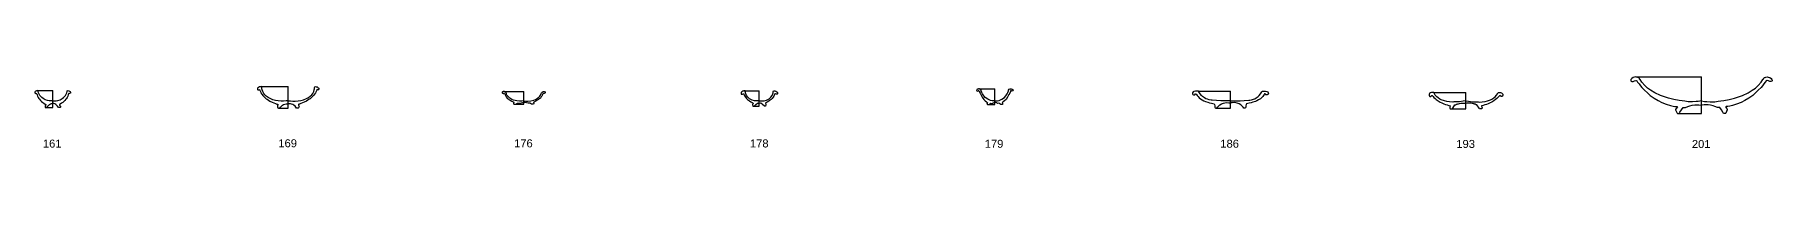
# Model space of a CAD drawing. Header units: millimetres. Extents: x -37 to 15549, y -101 to 116.
# Drawn here: x 7962 to 11650, y -101 to 51 of the extents above; entities that cross this region are included whole.
import ezdxf

# ---------------------------------------------------------------- set-up
doc = ezdxf.new("R2010")
doc.units = ezdxf.units.MM
doc.header["$MEASUREMENT"] = 0
doc.layers.add('escala', color=7, linetype='Continuous')
doc.layers.add('Sigla', color=253, linetype='Continuous')
doc.styles.get("Standard").update_dxf_attribs({"font": 'Arial.ttf'})

msp = doc.modelspace()

# ---------------------------------------------------------------- linework, layer by layer
at = {"layer": 'escala', "color": 7}
for p, q in [((11360.6, 51.1), (11500, 51.1)), ((11500, -27), (11500, 51.1)), ((7967.3, 21.7), (8000, 21.7)), ((8000, -14), (8000, 21.7)), ((8442.3, 30.5), (8500, 30.5)), ((8500, -15.7), (8500, 30.5)), ((8956.6, 20.1), (9000, 20.1)), ((9000, -7.1), (9000, 20.1)), ((9467.3, 21.3), (9500, 21.3)), ((9500, -11.7), (9500, 21.3)), ((9965.5, 25.5), (10000, 25.5)), ((10000, -7.9), (10000, 25.5)), ((10432.1, 20.9), (10500, 20.9)), ((10500, -15.6), (10500, 20.9)), ((10931.8, 17.6), (11000, 17.6)), ((11000, -17.3), (11000, 17.6)), ((7987.7, -14), (8000, -14)), ((8482.3, -15.7), (8500, -15.7)), ((8983.6, -7.1), (9000, -7.1)), ((9489.2, -11.7), (9500, -11.7)), ((9987.6, -7.9), (10000, -7.9)), ((10471.4, -15.6), (10500, -15.6)), ((10971, -17.3), (11000, -17.3)), ((11453, -27), (11500, -27))]:
    msp.add_line(p, q, dxfattribs=at)
for points in [[(11500, 0), (11493.3, -1.2), (11488.4, -1.7), (11481.2, -2), (11471.6, -1.8), (11464.7, -0.9), (11458.8, -0.1), (11452.5, 0.9), (11441.2, 3), (11430.1, 5.8), (11423.3, 7.8), (11412.9, 11.5), (11400.8, 17.3), (11392.1, 22.4), (11385.5, 27.2), (11379.6, 32.7), (11373.3, 40.1), (11369.8, 45.4), (11368.6, 46.1), (11368.4, 47.6), (11367.4, 48.6), (11365.9, 49.5), (11364.7, 49.7), (11363.7, 50.8), (11360.6, 51.1), (11358.1, 50.7), (11354.8, 49.9), (11351.9, 47.9), (11350.3, 45.5), (11349.8, 44.1), (11349.9, 42.5), (11350.9, 41.6), (11352.5, 41.4), (11354.8, 41.5), (11358, 42.3), (11360.6, 43), (11361.5, 43), (11362.6, 42.5), (11364.5, 39.8), (11367.6, 35.9), (11370.5, 32.3), (11373.6, 28.7), (11379.3, 22.4), (11385.1, 16.9), (11391.3, 11.5), (11399.3, 5.4), (11408, 0.4), (11415.7, -3.4), (11425.4, -7.1), (11434.1, -10), (11440.1, -11.2), (11443.8, -11.8), (11447.7, -12.2), (11448.8, -12.6), (11446.3, -16.3), (11445.2, -18.3), (11445.1, -18.9), (11448.2, -26.4), (11449, -27), (11453, -27), (11454.4, -24.4), (11457.4, -19.3), (11460.8, -14.4), (11466.2, -14.5), (11471.3, -11.8), (11475, -10.4), (11480.6, -9.1), (11485.7, -8.6), (11490, -8.6), (11494.5, -8.7), (11498.3, -9), (11500, -9.4)], [(11500, 0), (11506.7, -1.2), (11511.6, -1.7), (11518.8, -2), (11528.4, -1.8), (11535.3, -0.9), (11541.2, -0.1), (11547.5, 0.9), (11558.8, 3), (11569.9, 5.8), (11576.7, 7.8), (11587.1, 11.5), (11599.2, 17.3), (11607.9, 22.4), (11614.5, 27.2), (11620.4, 32.7), (11626.7, 40.1), (11630.2, 45.4), (11631.4, 46.1), (11631.6, 47.6), (11632.6, 48.6), (11634.1, 49.5), (11635.3, 49.7), (11636.3, 50.8), (11639.4, 51.1)], [(11639.4, 51.1), (11641.9, 50.7), (11645.2, 49.9), (11648.1, 47.9), (11649.7, 45.5), (11650.2, 44.1), (11650.1, 42.5), (11649.1, 41.6), (11647.5, 41.4), (11645.2, 41.5), (11642, 42.3), (11639.4, 43), (11638.5, 43), (11637.4, 42.5), (11635.5, 39.8), (11632.4, 35.9), (11629.5, 32.3), (11626.4, 28.7), (11620.7, 22.4), (11614.9, 16.9), (11608.7, 11.5), (11600.7, 5.4), (11592, 0.4), (11584.3, -3.4), (11574.6, -7.1), (11565.9, -10), (11559.9, -11.2), (11556.2, -11.8), (11552.3, -12.2), (11551.2, -12.6), (11553.7, -16.3), (11554.8, -18.3), (11554.9, -18.9), (11551.8, -26.4), (11551, -27), (11547, -27), (11545.6, -24.4), (11542.6, -19.3), (11539.2, -14.4), (11533.8, -14.5), (11528.7, -11.8), (11525, -10.4), (11519.4, -9.1), (11514.3, -8.6), (11510, -8.6), (11505.5, -8.7), (11501.7, -9), (11500, -9.4)], [(8000, 0), (7997, -0.2), (7992.4, 0), (7988.9, 0.7), (7984.1, 2.2), (7979.7, 4.7), (7977.1, 6.8), (7974.9, 9), (7973, 11.3), (7971.3, 14), (7970.1, 17.1), (7969.5, 19.7), (7968.9, 21.3), (7967.3, 21.7), (7965.9, 21.6), (7964, 20.9), (7962.7, 19.7), (7962, 18.5), (7961.9, 17.4), (7962.5, 16.5), (7963.2, 16.1), (7964.5, 15.8), (7966, 15.7), (7966.4, 15), (7967.1, 12.5), (7968, 10.1), (7969.2, 7.4), (7970.8, 5), (7972.1, 3.3), (7974, 0.9), (7976.5, -1.5), (7978.8, -3.4), (7981, -5), (7984.2, -7.2), (7985.3, -7.9), (7985.5, -8.5), (7985.2, -9.1), (7983.9, -10.6), (7983.7, -11.5), (7983.7, -13.2), (7984.2, -14), (7987.7, -14), (7989.8, -11.2), (7993.2, -7.6), (7995.4, -6.3), (7997.4, -5.7), (7998.6, -5.7), (8000, -6.2)], [(8000, 0), (8003, -0.2), (8007.6, 0), (8011.1, 0.7), (8015.9, 2.2), (8020.3, 4.7), (8022.9, 6.8), (8025.1, 9), (8027, 11.3), (8028.7, 14), (8029.9, 17.1), (8030.5, 19.7), (8031.1, 21.3), (8032.7, 21.7)], [(8032.7, 21.7), (8034.1, 21.6), (8036, 20.9), (8037.3, 19.7), (8038, 18.5), (8038.1, 17.4), (8037.5, 16.5), (8036.8, 16.1), (8035.5, 15.8), (8034, 15.7), (8033.6, 15), (8032.9, 12.5), (8032, 10.1), (8030.8, 7.4), (8029.2, 5), (8027.9, 3.3), (8026, 0.9), (8023.5, -1.5), (8021.2, -3.4), (8019, -5), (8015.8, -7.2), (8014.7, -7.9), (8014.5, -8.5), (8014.8, -9.1), (8016.1, -10.6), (8016.3, -11.5), (8016.3, -13.2), (8015.8, -14), (8012.3, -14), (8010.2, -11.2), (8006.8, -7.6), (8004.6, -6.3), (8002.6, -5.7), (8001.4, -5.7), (8000, -6.2)], [(8500, 0), (8495.3, -0.2), (8490.1, -0.7), (8485.3, -0.8), (8478.9, -0.1), (8473.2, 0.7), (8467.6, 2.2), (8461.4, 4.7), (8457.1, 7.1), (8453.2, 10.3), (8450.2, 13.1), (8448.1, 15.9), (8445.8, 20.2), (8444.6, 23.5), (8444, 25.9), (8444.1, 28.3), (8443.3, 30.1), (8442.3, 30.5), (8440.8, 29.8), (8438.9, 29.8), (8436.9, 28.4), (8435.1, 26.8), (8434.5, 25.4), (8434.7, 24.2), (8435.5, 23.2), (8436.5, 23.2), (8438.4, 23.7), (8438.8, 24), (8439.3, 23.8), (8439.6, 22.4), (8441, 19.6), (8442.1, 17.1), (8444.2, 14.2), (8446.4, 11.2), (8449.2, 8.3), (8451.7, 5.8), (8453.5, 4.6), (8455.4, 3.3), (8458.4, 1.3), (8461.3, -0.6), (8466.1, -3.1), (8469.4, -4.6), (8473, -6), (8476.1, -7), (8477.8, -7.3), (8478.2, -7.9), (8478.1, -9.4), (8477.3, -10.1), (8476.9, -11.2), (8477.2, -12.9), (8478.3, -15), (8479.2, -15.7), (8482.3, -15.7), (8483.5, -13.7), (8485.6, -11.2), (8487.8, -9.3), (8490, -7.9), (8493.1, -6.8), (8495.5, -6.6), (8498.6, -6.5), (8500, -6.5)], [(8500, 0), (8504.7, -0.2), (8509.9, -0.7), (8514.7, -0.8), (8521.1, -0.1), (8526.8, 0.7), (8532.4, 2.2), (8538.6, 4.7), (8542.9, 7.1), (8546.8, 10.3), (8549.8, 13.1), (8551.9, 15.9), (8554.2, 20.2), (8555.4, 23.5), (8556, 25.9), (8555.9, 28.3), (8556.7, 30.1), (8557.7, 30.5)], [(8557.7, 30.5), (8559.2, 29.8), (8561.1, 29.8), (8563.1, 28.4), (8564.9, 26.8), (8565.5, 25.4), (8565.3, 24.2), (8564.5, 23.2), (8563.5, 23.2), (8561.6, 23.7), (8561.2, 24), (8560.7, 23.8), (8560.4, 22.4), (8559, 19.6), (8557.9, 17.1), (8555.8, 14.2), (8553.6, 11.2), (8550.8, 8.3), (8548.3, 5.8), (8546.5, 4.6), (8544.6, 3.3), (8541.6, 1.3), (8538.7, -0.6), (8533.9, -3.1), (8530.6, -4.6), (8527, -6), (8523.9, -7), (8522.2, -7.3), (8521.8, -7.9), (8521.9, -9.4), (8522.7, -10.1), (8523.1, -11.2), (8522.8, -12.9), (8521.7, -15), (8520.8, -15.7), (8517.7, -15.7), (8516.5, -13.7), (8514.4, -11.2), (8512.2, -9.3), (8510, -7.9), (8506.9, -6.8), (8504.5, -6.6), (8501.4, -6.5), (8500, -6.5)], [(9000, 0), (8995.6, -0.7), (8991.1, -0.6), (8985.2, 0), (8978.4, 1.6), (8974.9, 3.1), (8970.7, 5.6), (8968.3, 7.5), (8966.1, 9.9), (8964.4, 12.1), (8963.6, 13.7), (8963.1, 15.3), (8962.3, 17.1), (8960.7, 18.2), (8958.5, 19.6), (8956.6, 20.1), (8954.9, 19.4), (8954.3, 18.5), (8954.4, 17.2), (8955.1, 16.3), (8956.5, 15.8), (8958.3, 15.5), (8959.5, 15), (8960.2, 13.7), (8961, 11.4), (8961.8, 9.9), (8962.9, 8.2), (8964.8, 5.9), (8967, 4), (8968.6, 2.8), (8971.2, 1.1), (8974.5, -0.8), (8977.5, -2.2), (8978.9, -2.8), (8979.2, -3.4), (8978.5, -4), (8978.4, -4.7), (8979.2, -6.9), (8979.8, -7.1), (8983.6, -7.1), (8985.4, -5.5), (8986.4, -4.9), (8990.7, -5.1), (8994.2, -3.9), (8997.3, -3.3), (8998.6, -3.3), (9000, -4.6)], [(9000, 0), (9004.4, -0.7), (9008.9, -0.6), (9014.8, 0), (9021.6, 1.6), (9025.1, 3.1), (9029.3, 5.6), (9031.7, 7.5), (9033.9, 9.9), (9035.6, 12.1), (9036.4, 13.7), (9036.9, 15.3), (9037.7, 17.1), (9039.3, 18.2), (9041.5, 19.6), (9043.4, 20.1)], [(9043.4, 20.1), (9045.1, 19.4), (9045.7, 18.5), (9045.6, 17.2), (9044.9, 16.3), (9043.5, 15.8), (9041.7, 15.5), (9040.5, 15), (9039.8, 13.7), (9039, 11.4), (9038.2, 9.9), (9037.1, 8.2), (9035.2, 5.9), (9033, 4), (9031.4, 2.8), (9028.8, 1.1), (9025.5, -0.8), (9022.5, -2.2), (9021.1, -2.8), (9020.8, -3.4), (9021.5, -4), (9021.6, -4.7), (9020.8, -6.9), (9020.2, -7.1), (9016.4, -7.1), (9014.6, -5.5), (9013.6, -4.9), (9009.3, -5.1), (9005.8, -3.9), (9002.7, -3.3), (9001.4, -3.3), (9000, -4.6)], [(9500, 0), (9495.9, -0.2), (9489.5, 0.1), (9484.6, 1.6), (9478.9, 4.6), (9475.4, 7.8), (9472.7, 11.6), (9471.4, 14.8), (9470.8, 16.8), (9470.5, 19), (9469.7, 21), (9467.3, 21.3), (9465, 20.8), (9463, 19.5), (9461.5, 17.5), (9461.2, 16.2), (9461.3, 14.7), (9461.8, 14.1), (9462.8, 14), (9464.4, 14), (9465.5, 14.8), (9466.2, 15), (9466.9, 14.7), (9468.1, 12), (9469, 10.1), (9470.6, 7.7), (9472.7, 5), (9475.1, 2.6), (9479, -0.3), (9481.9, -2.3), (9484.6, -3.8), (9487, -4.9), (9487.2, -5.3), (9486.2, -7), (9485.8, -7.8), (9486.5, -11.1), (9487.1, -11.7), (9489.2, -11.7), (9492.9, -8), (9496.5, -4.8), (9497.3, -4.7), (9500, -5.4)], [(9500, 0), (9504.1, -0.2), (9510.5, 0.1), (9515.4, 1.6), (9521.1, 4.6), (9524.6, 7.8), (9527.3, 11.6), (9528.6, 14.8), (9529.2, 16.8), (9529.5, 19), (9530.3, 21), (9532.7, 21.3)], [(9532.7, 21.3), (9535, 20.8), (9537, 19.5), (9538.5, 17.5), (9538.8, 16.2), (9538.7, 14.7), (9538.2, 14.1), (9537.2, 14), (9535.6, 14), (9534.5, 14.8), (9533.8, 15), (9533.1, 14.7), (9531.9, 12), (9531, 10.1), (9529.4, 7.7), (9527.3, 5), (9524.9, 2.6), (9521, -0.3), (9518.1, -2.3), (9515.4, -3.8), (9513, -4.9), (9512.8, -5.3), (9513.8, -7), (9514.2, -7.8), (9513.5, -11.1), (9512.9, -11.7), (9510.8, -11.7), (9507.1, -8), (9503.5, -4.8), (9502.7, -4.7), (9500, -5.4)], [(10000, 0), (9994.5, 0.1), (9991, 1), (9984.9, 3.4), (9979.7, 7.2), (9976.7, 10.6), (9974.1, 14.8), (9972.4, 17.7), (9971.1, 21.1), (9970.7, 22.9), (9969.7, 25.1), (9967.7, 25.4), (9965.5, 25.5), (9963.3, 25.1), (9962, 24.3), (9961.5, 23.6), (9961.4, 22.2), (9962, 21.3), (9962.9, 20.9), (9964.4, 21), (9965.6, 21.8), (9966.3, 21.9), (9967, 19.8), (9968.5, 16.1), (9970.1, 13.2), (9973.2, 7.6), (9976.3, 3.2), (9979.4, -0.1), (9982, -2.1), (9983.5, -3.3), (9984.3, -3.7), (9983.4, -4.9), (9983.3, -5.6), (9984.3, -7.5), (9984.7, -7.9), (9987.6, -7.9), (9989.3, -6.3), (9991.4, -4.9), (9994.6, -5.7), (9996.1, -4.2), (9998.5, -3.4), (10000, -3.4)], [(10000, 0), (10005.5, 0.1), (10009, 1), (10015.1, 3.4), (10020.3, 7.2), (10023.3, 10.6), (10025.9, 14.8), (10027.6, 17.7), (10028.9, 21.1), (10029.3, 22.9), (10030.3, 25.1), (10032.3, 25.4), (10034.5, 25.5)], [(10034.5, 25.5), (10036.7, 25.1), (10038, 24.3), (10038.5, 23.6), (10038.6, 22.2), (10038, 21.3), (10037.1, 20.9), (10035.6, 21), (10034.4, 21.8), (10033.7, 21.9), (10033, 19.8), (10031.5, 16.1), (10029.9, 13.2), (10026.8, 7.6), (10023.7, 3.2), (10020.6, -0.1), (10018, -2.1), (10016.5, -3.3), (10015.7, -3.7), (10016.6, -4.9), (10016.7, -5.6), (10015.7, -7.5), (10015.3, -7.9), (10012.4, -7.9), (10010.7, -6.3), (10008.6, -4.9), (10005.4, -5.7), (10003.9, -4.2), (10001.5, -3.4), (10000, -3.4)], [(10500, 0), (10493.9, -0.2), (10486.8, -0.2), (10479.4, 0.2), (10470.4, 0.5), (10461.1, 1.3), (10458.9, 1.5), (10455.1, 2.3), (10451.2, 3.3), (10448, 4.6), (10445, 6.1), (10441, 8.9), (10438.8, 11.2), (10435.8, 14.9), (10433, 19.3), (10432.1, 20.9), (10425.7, 20.9), (10422.7, 20.2), (10420.7, 18.9), (10419.7, 17.4), (10419.4, 15.2), (10420.3, 13.6), (10421.6, 12.8), (10423.3, 12.5), (10424.8, 13.1), (10426.2, 14.7), (10427.5, 14.6), (10428.2, 13.7), (10429.6, 11.3), (10431.3, 9), (10433.7, 6.6), (10436.3, 4.5), (10440.2, 1.9), (10443.6, 0.1), (10447, -1.2), (10452.1, -3), (10455.8, -4.1), (10459.9, -5.1), (10465.5, -6.4), (10466.5, -7.5), (10466.9, -10.6), (10467.1, -13.7), (10467.8, -14.8), (10469.1, -15.6), (10471.4, -15.6), (10472.6, -13.5), (10477.7, -8.7), (10481.3, -6.3), (10485.6, -4.7), (10491.3, -3.8), (10496.4, -3.9), (10500, -4.2)], [(10500, 0), (10506.1, -0.2), (10513.2, -0.2), (10520.6, 0.2), (10529.6, 0.5), (10538.9, 1.3), (10541.1, 1.5), (10544.9, 2.3), (10548.8, 3.3), (10552, 4.6), (10555, 6.1), (10559, 8.9), (10561.2, 11.2), (10564.2, 14.9), (10567, 19.3), (10567.9, 20.9)], [(10567.9, 20.9), (10574.3, 20.9), (10577.3, 20.2), (10579.3, 18.9), (10580.3, 17.4), (10580.6, 15.2), (10579.7, 13.6), (10578.4, 12.8), (10576.7, 12.5), (10575.2, 13.1), (10573.8, 14.7), (10572.5, 14.6), (10571.8, 13.7), (10570.4, 11.3), (10568.7, 9), (10566.3, 6.6), (10563.7, 4.5), (10559.8, 1.9), (10556.4, 0.1), (10553, -1.2), (10547.9, -3), (10544.2, -4.1), (10540.1, -5.1), (10534.5, -6.4), (10533.5, -7.5), (10533.1, -10.6), (10532.9, -13.7), (10532.2, -14.8), (10530.9, -15.6), (10528.6, -15.6), (10527.4, -13.5), (10522.3, -8.7), (10518.7, -6.3), (10514.4, -4.7), (10508.7, -3.8), (10503.6, -3.9), (10500, -4.2)], [(11000, 0), (10994.2, -0.7), (10986.4, -1.8), (10979.1, -2.2), (10974.2, -2.4), (10972, -2.5), (10965.2, -2.4), (10959.3, -1.6), (10954.2, -0.1), (10947.6, 2.3), (10944.7, 3.9), (10940.8, 6.5), (10938.1, 8.7), (10935, 12.3), (10933.3, 14.8), (10932.5, 16), (10931.8, 17.6), (10926.6, 17.6), (10924.7, 16.9), (10922.8, 15.8), (10922, 14.1), (10921.7, 11.8), (10922.4, 9.9), (10923.5, 9), (10925.3, 9.4), (10927.7, 11.5), (10928.3, 11.5), (10930.3, 9.1), (10932.1, 7.2), (10934.5, 4.9), (10937.1, 3), (10941.1, 0.1), (10945.2, -2.5), (10948.5, -4.3), (10953, -6.3), (10956.4, -7.6), (10959.9, -8.8), (10963.5, -9.8), (10966.8, -10.7), (10967, -11.5), (10966.4, -12.4), (10965.8, -13.7), (10966.1, -15.3), (10966.5, -16.9), (10967, -17.3), (10971, -17.3), (10972, -15.6), (10976.8, -8.7), (10978.3, -8.7), (10979.8, -7), (10980.4, -6.9), (10981.1, -7.4), (10981.7, -7.4), (10982.8, -6.5), (10984.1, -6.3), (10986.2, -5.7), (10989, -5.2), (10993.6, -5.1), (10997.8, -5.1), (11000, -5.6)], [(11000, 0), (11005.8, -0.7), (11013.6, -1.8), (11020.9, -2.2), (11025.8, -2.4), (11028, -2.5), (11034.8, -2.4), (11040.7, -1.6), (11045.8, -0.1), (11052.4, 2.3), (11055.3, 3.9), (11059.2, 6.5), (11061.9, 8.7), (11065, 12.3), (11066.7, 14.8), (11067.5, 16), (11068.2, 17.6)], [(11068.2, 17.6), (11073.4, 17.6), (11075.3, 16.9), (11077.2, 15.8), (11078, 14.1), (11078.3, 11.8), (11077.6, 9.9), (11076.5, 9), (11074.7, 9.4), (11072.3, 11.5), (11071.7, 11.5), (11069.7, 9.1), (11067.9, 7.2), (11065.5, 4.9), (11062.9, 3), (11058.9, 0.1), (11054.8, -2.5), (11051.5, -4.3), (11047, -6.3), (11043.6, -7.6), (11040.1, -8.8), (11036.5, -9.8), (11033.2, -10.7), (11033, -11.5), (11033.6, -12.4), (11034.2, -13.7), (11033.9, -15.3), (11033.5, -16.9), (11033, -17.3), (11029, -17.3), (11028, -15.6), (11023.2, -8.7), (11021.7, -8.7), (11020.2, -7), (11019.6, -6.9), (11018.9, -7.4), (11018.3, -7.4), (11017.2, -6.5), (11015.9, -6.3), (11013.8, -5.7), (11011, -5.2), (11006.4, -5.1), (11002.2, -5.1), (11000, -5.6)]]:
    msp.add_lwpolyline(points, dxfattribs=at)

# ---------------------------------------------------------------- texts
at = {"layer": 'Sigla'}
for s, p in [('161', (7979.2, -99.6)), ('169', (8479, -98.9)), ('176', (8979.4, -99.1)), ('178', (9480.1, -99.3)), ('179', (9978.5, -100)), ('186', (10478.6, -99.8)), ('193', (10979.6, -100.3)), ('201', (11479.6, -100.5))]:
    msp.add_text(s, height=16.99, dxfattribs=at).set_placement(p)

doc.saveas('drawing.dxf')
